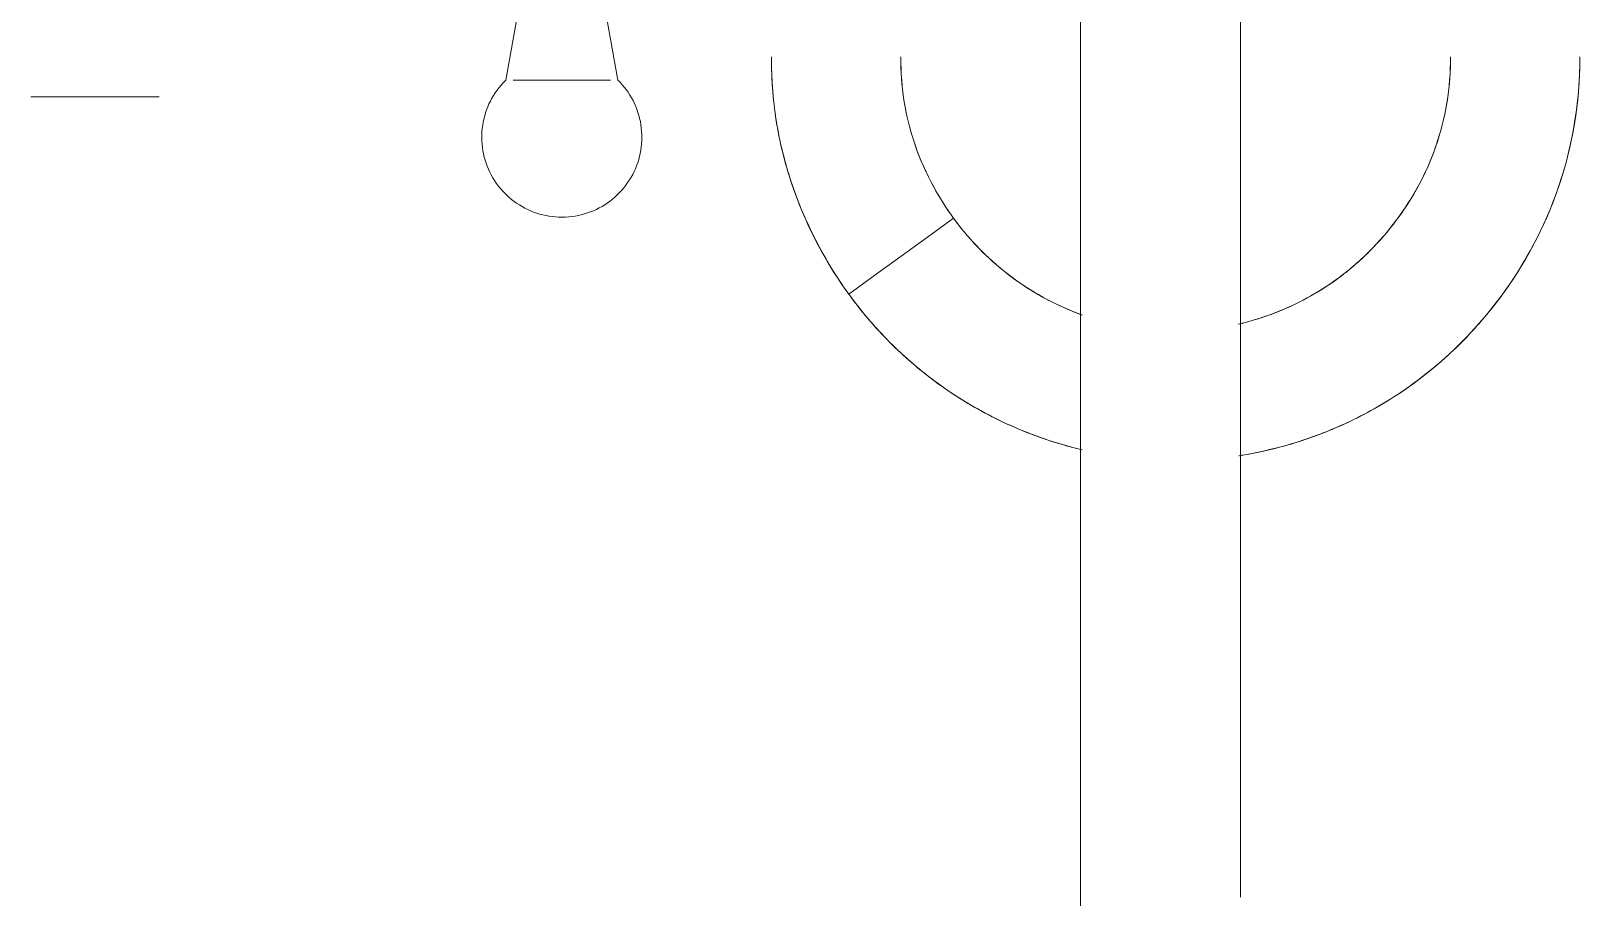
# Model space of a CAD drawing. Header units: metres. Extents: x -227.9 to -141.2, y 39.1 to 91.1.
# Drawn here: x -159.0679 to -158.8744, y 60.767 to 60.8752 of the extents above; entities that cross this region are included whole.
import ezdxf

# ---------------------------------------------------------------- set-up
doc = ezdxf.new("R2010")
doc.units = ezdxf.units.M
doc.layers.add('Q-SPCQ', color=7, linetype='Continuous', lineweight=5)

msp = doc.modelspace()

# ---------------------------------------------------------------- linework, layer by layer
at = {"layer": 'Q-SPCQ', "color": 9, "lineweight": 9, "true_color": 0xc0c0c0}
for p, q in [((-158.93677, 60.89198), (-158.93677, 60.74221)), ((-158.91677, 60.76698), (-158.91677, 60.89198)), ((-159.00502, 60.88904), (-159.00857, 60.86907)), ((-158.99457, 60.86907), (-158.99813, 60.88904)), ((-159.00942, 60.86813), (-159.00916, 60.86844)), ((-159.00916, 60.86844), (-159.00889, 60.86874)), ((-159.00889, 60.86874), (-159.00862, 60.86903)), ((-159.00862, 60.86903), (-159.00857, 60.86907)), ((-159.00157, 60.86907), (-159.00763, 60.86907)), ((-158.99551, 60.86907), (-159.00157, 60.86907)), ((-158.99457, 60.86907), (-158.99429, 60.86879)), ((-158.99429, 60.86879), (-158.99402, 60.86849)), ((-158.99402, 60.86849), (-158.99377, 60.86818)), ((-159.05189, 60.86698), (-159.06789, 60.86698)), ((-159.05189, 60.86698), (-159.06789, 60.86698)), ((-159.01067, 60.86609), (-159.01049, 60.86645)), ((-159.01049, 60.86645), (-159.0103, 60.86681)), ((-159.0103, 60.86681), (-159.0101, 60.86715)), ((-159.0101, 60.86715), (-159.00989, 60.86749)), ((-159.00989, 60.86749), (-159.00966, 60.86782)), ((-159.00966, 60.86782), (-159.00942, 60.86813)), ((-158.99377, 60.86818), (-158.99352, 60.86787)), ((-158.99352, 60.86787), (-158.99329, 60.86754)), ((-158.99329, 60.86754), (-158.99308, 60.8672)), ((-158.99308, 60.8672), (-158.99287, 60.86686)), ((-158.99287, 60.86686), (-158.99268, 60.86651)), ((-158.99268, 60.86651), (-158.99251, 60.86615)), ((-159.01131, 60.8642), (-159.01121, 60.86459)), ((-159.01121, 60.86459), (-159.0111, 60.86497)), ((-159.0111, 60.86497), (-159.01097, 60.86535)), ((-159.01097, 60.86535), (-159.01082, 60.86573)), ((-159.01082, 60.86573), (-159.01067, 60.86609)), ((-158.99251, 60.86615), (-158.99234, 60.86578)), ((-158.99234, 60.86578), (-158.9922, 60.86541)), ((-158.9922, 60.86541), (-158.99207, 60.86503)), ((-158.99207, 60.86503), (-158.99195, 60.86465)), ((-158.99195, 60.86465), (-158.99185, 60.86426)), ((-159.01157, 60.86222), (-159.01155, 60.86262)), ((-159.01155, 60.86262), (-159.01151, 60.86302)), ((-159.01151, 60.86302), (-159.01146, 60.86342)), ((-159.01146, 60.86342), (-159.01139, 60.86381)), ((-159.01139, 60.86381), (-159.01131, 60.8642)), ((-158.99185, 60.86426), (-158.99176, 60.86387)), ((-158.99176, 60.86387), (-158.99169, 60.86348)), ((-158.99169, 60.86348), (-158.99164, 60.86308)), ((-158.99164, 60.86308), (-158.9916, 60.86268)), ((-158.9916, 60.86268), (-158.99158, 60.86228)), ((-159.01157, 60.86182), (-159.01157, 60.86222)), ((-159.01156, 60.86142), (-159.01157, 60.86182)), ((-159.01153, 60.86102), (-159.01156, 60.86142)), ((-159.01149, 60.86063), (-159.01153, 60.86102)), ((-159.01143, 60.86023), (-159.01149, 60.86063)), ((-158.99165, 60.86069), (-158.99171, 60.86029)), ((-158.99161, 60.86109), (-158.99165, 60.86069)), ((-158.99158, 60.86148), (-158.99161, 60.86109)), ((-158.99158, 60.86228), (-158.99157, 60.86188)), ((-158.99157, 60.86188), (-158.99158, 60.86148)), ((-159.01135, 60.85984), (-159.01143, 60.86023)), ((-159.01126, 60.85945), (-159.01135, 60.85984)), ((-159.01115, 60.85906), (-159.01126, 60.85945)), ((-159.01103, 60.85868), (-159.01115, 60.85906)), ((-159.01089, 60.85831), (-159.01103, 60.85868)), ((-158.99209, 60.85874), (-158.99223, 60.85836)), ((-158.99197, 60.85912), (-158.99209, 60.85874)), ((-158.99187, 60.85951), (-158.99197, 60.85912)), ((-158.99178, 60.8599), (-158.99187, 60.85951)), ((-158.99171, 60.86029), (-158.99178, 60.8599)), ((-159.01074, 60.85794), (-159.01089, 60.85831)), ((-159.01057, 60.85757), (-159.01074, 60.85794)), ((-159.01039, 60.85722), (-159.01057, 60.85757)), ((-159.0102, 60.85687), (-159.01039, 60.85722)), ((-159.00999, 60.85653), (-159.0102, 60.85687)), ((-158.99292, 60.85692), (-158.99312, 60.85658)), ((-158.99272, 60.85727), (-158.99292, 60.85692)), ((-158.99254, 60.85763), (-158.99272, 60.85727)), ((-158.99238, 60.85799), (-158.99254, 60.85763)), ((-158.99223, 60.85836), (-158.99238, 60.85799)), ((-159.00976, 60.8562), (-159.00999, 60.85653)), ((-159.00953, 60.85587), (-159.00976, 60.8562)), ((-159.00928, 60.85556), (-159.00953, 60.85587)), ((-159.00902, 60.85526), (-159.00928, 60.85556)), ((-159.00875, 60.85496), (-159.00902, 60.85526)), ((-159.00846, 60.85468), (-159.00875, 60.85496)), ((-159.00817, 60.85441), (-159.00846, 60.85468)), ((-158.99464, 60.85473), (-158.99493, 60.85445)), ((-158.99436, 60.85501), (-158.99464, 60.85473)), ((-158.99408, 60.8553), (-158.99436, 60.85501)), ((-158.99383, 60.85561), (-158.99408, 60.8553)), ((-158.99358, 60.85592), (-158.99383, 60.85561)), ((-158.99335, 60.85625), (-158.99358, 60.85592)), ((-158.99312, 60.85658), (-158.99335, 60.85625)), ((-159.00786, 60.85415), (-159.00817, 60.85441)), ((-159.00754, 60.85391), (-159.00786, 60.85415)), ((-159.00722, 60.85368), (-159.00754, 60.85391)), ((-159.00688, 60.85346), (-159.00722, 60.85368)), ((-159.00654, 60.85325), (-159.00688, 60.85346)), ((-159.00619, 60.85306), (-159.00654, 60.85325)), ((-159.00583, 60.85288), (-159.00619, 60.85306)), ((-159.00547, 60.85272), (-159.00583, 60.85288)), ((-158.99762, 60.85274), (-158.99799, 60.85259)), ((-158.99726, 60.85291), (-158.99762, 60.85274)), ((-158.9969, 60.85309), (-158.99726, 60.85291)), ((-158.99655, 60.85328), (-158.9969, 60.85309)), ((-158.99621, 60.85349), (-158.99655, 60.85328)), ((-158.99588, 60.85371), (-158.99621, 60.85349)), ((-158.99555, 60.85395), (-158.99588, 60.85371)), ((-158.99524, 60.85419), (-158.99555, 60.85395)), ((-158.99493, 60.85445), (-158.99524, 60.85419)), ((-159.0051, 60.85257), (-159.00547, 60.85272)), ((-159.00472, 60.85244), (-159.0051, 60.85257)), ((-159.00434, 60.85232), (-159.00472, 60.85244)), ((-159.00395, 60.85222), (-159.00434, 60.85232)), ((-159.00356, 60.85213), (-159.00395, 60.85222)), ((-159.00317, 60.85206), (-159.00356, 60.85213)), ((-159.00277, 60.852), (-159.00317, 60.85206)), ((-159.00237, 60.85196), (-159.00277, 60.852)), ((-159.00197, 60.85194), (-159.00237, 60.85196)), ((-159.00157, 60.85193), (-159.00197, 60.85194)), ((-159.00151, 60.85193), (-159.00157, 60.85193)), ((-159.00111, 60.85194), (-159.00151, 60.85193)), ((-159.00071, 60.85197), (-159.00111, 60.85194)), ((-159.00031, 60.85201), (-159.00071, 60.85197)), ((-158.99992, 60.85207), (-159.00031, 60.85201)), ((-158.99953, 60.85214), (-158.99992, 60.85207)), ((-158.99914, 60.85223), (-158.99953, 60.85214)), ((-158.99875, 60.85234), (-158.99914, 60.85223)), ((-158.99837, 60.85246), (-158.99875, 60.85234)), ((-158.99799, 60.85259), (-158.99837, 60.85246)), ((-158.95591, 60.84944), (-158.95264, 60.85181)), ((-158.95264, 60.85181), (-158.95591, 60.84944)), ((-158.95918, 60.84706), (-158.95591, 60.84944)), ((-158.95591, 60.84944), (-158.95918, 60.84706)), ((-158.96245, 60.84469), (-158.95918, 60.84706)), ((-158.95918, 60.84706), (-158.96245, 60.84469)), ((-158.96572, 60.84231), (-158.96245, 60.84469)), ((-158.96245, 60.84469), (-158.96572, 60.84231))]:
    msp.add_line(p, q, dxfattribs=at)
for points, knots in [([(-158.97537, 60.87198), (-158.9754, 60.86933), (-158.97501, 60.864), (-158.9725, 60.85374), (-158.96881, 60.84657), (-158.96572, 60.84231)], [0, 0, 0, 0, 0.25, 0.5, 1, 1, 1, 1]), ([(-158.96548, 60.84199), (-158.96847, 60.84603), (-158.97216, 60.85288), (-158.97492, 60.86331), (-158.9754, 60.86904), (-158.97537, 60.87198)], [0, 0, 0, 0, 0.5, 0.75, 1, 1, 1, 1]), ([(-158.95264, 60.85181), (-158.95476, 60.8547), (-158.95728, 60.85956), (-158.95899, 60.86653), (-158.95924, 60.87017), (-158.95921, 60.87198)], [0, 0, 0, 0, 0.5, 0.75, 1, 1, 1, 1]), ([(-158.95921, 60.87198), (-158.95924, 60.86997), (-158.95892, 60.86606), (-158.95705, 60.85897), (-158.95452, 60.85433), (-158.95248, 60.85159)], [0, 0, 0, 0, 0.25, 0.5, 1, 1, 1, 1]), ([(-158.91698, 60.83858), (-158.91588, 60.83884), (-158.913, 60.83967), (-158.90881, 60.84151), (-158.90295, 60.84519), (-158.89693, 60.85128), (-158.89187, 60.86044), (-158.89053, 60.86805), (-158.89056, 60.87198)], [0.4622631, 0.4622631, 0.4622631, 0.4622631, 0.5, 0.5625, 0.625, 0.75, 0.875, 1, 1, 1, 1]), ([(-158.8744, 60.87198), (-158.87438, 60.86621), (-158.87637, 60.85506), (-158.88252, 60.84378), (-158.88906, 60.83615), (-158.89476, 60.83122), (-158.90123, 60.82715), (-158.90835, 60.82405), (-158.9139, 60.82262), (-158.91679, 60.82215), (-158.91693, 60.82212)], [0, 0, 0, 0, 0.125, 0.25, 0.3125, 0.375, 0.4375, 0.5, 0.5625, 0.5656439, 0.5656439, 0.5656439, 0.5656439]), ([(-158.89056, 60.87198), (-158.89053, 60.86843), (-158.89164, 60.86111), (-158.89583, 60.85313), (-158.90057, 60.84758), (-158.90329, 60.84526), (-158.90472, 60.84421)], [0, 0, 0, 0, 0.333333, 0.666667, 0.833333, 1, 1, 1, 1]), ([(-158.93657, 60.83971), (-158.93734, 60.83999), (-158.94088, 60.84141), (-158.94673, 60.845), (-158.95091, 60.84943), (-158.95264, 60.85181)], [0.620933, 0.620933, 0.620933, 0.620933, 0.6666667, 0.8333333, 1, 1, 1, 1]), ([(-158.95248, 60.85159), (-158.95048, 60.84888), (-158.94681, 60.84519), (-158.94112, 60.84161), (-158.93807, 60.84025), (-158.93655, 60.8397)], [0, 0, 0, 0, 0.125, 0.1875, 0.2435927, 0.2435927, 0.2435927, 0.2435927]), ([(-158.90472, 60.84421), (-158.90709, 60.84249), (-158.91114, 60.84027), (-158.91552, 60.83892), (-158.91705, 60.83856)], [0, 0, 0, 0, 0.1666667, 0.253685, 0.253685, 0.253685, 0.253685]), ([(-158.96572, 60.84231), (-158.9642, 60.84021), (-158.96079, 60.83619), (-158.95467, 60.83095), (-158.9479, 60.82681), (-158.94176, 60.82426), (-158.9379, 60.82318), (-158.93659, 60.82287)], [0, 0, 0, 0, 0.1, 0.2, 0.3, 0.4, 0.4509828, 0.4509828, 0.4509828, 0.4509828]), ([(-158.9367, 60.8229), (-158.93826, 60.82327), (-158.94242, 60.82448), (-158.94855, 60.82716), (-158.955, 60.83121), (-158.96077, 60.8362), (-158.96401, 60.84), (-158.96548, 60.84199)], [0.7137739, 0.7137739, 0.7137739, 0.7137739, 0.75, 0.8125, 0.875, 0.9375, 1, 1, 1, 1]), ([(-158.91699, 60.82211), (-158.91505, 60.82242), (-158.91118, 60.82326), (-158.90358, 60.8259), (-158.89836, 60.82884), (-158.89521, 60.83113)], [0.7, 0.7, 0.7, 0.7, 0.775, 0.85, 1, 1, 1, 1])]:
    msp.add_open_spline(points, degree=3, knots=knots, dxfattribs=at)
msp.add_open_spline([(-158.89521, 60.83113), (-158.89208, 60.83342), (-158.88621, 60.83883), (-158.87947, 60.84885), (-158.87529, 60.86009), (-158.87438, 60.86807), (-158.8744, 60.87198)], degree=3, dxfattribs=at)

doc.saveas('drawing.dxf')
